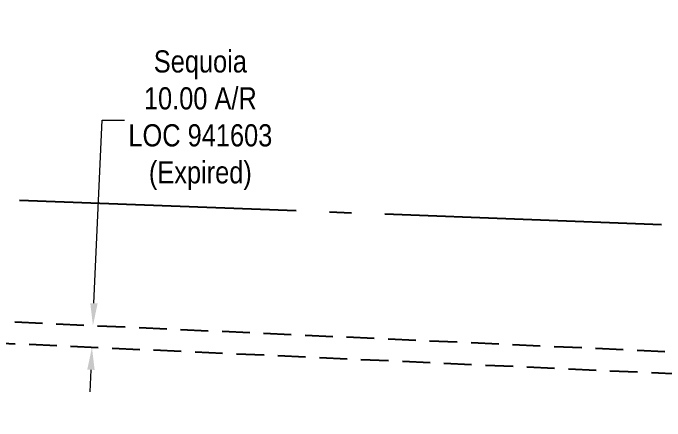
# Model space of a CAD drawing. Extents: x 327443 to 331974, y 6141950 to 6143778.
# Drawn here: x 329925.6 to 330219.9, y 6141974.3 to 6142158.3 of the extents above; entities that cross this region are included whole.
import ezdxf

# ---------------------------------------------------------------- set-up
doc = ezdxf.new("R2010")
doc.units = 0
doc.header["$LTSCALE"] = 5
doc.header["$PDSIZE"] = 0.5
doc.linetypes.add('foc-ACCESSROAD', pattern=[3.75, 2.5, -1.25])
doc.linetypes.add('foc-QUARTERLINE', pattern=[33, 25, -3, 2, -3])
doc.layers.get('Defpoints').update_dxf_attribs({"color": 9})
doc.layers.add('F-AR', color=190, linetype='foc-ACCESSROAD')
doc.layers.add('L-QSEC', color=8, linetype='foc-QUARTERLINE')
doc.layers.add('F-AR-T', color=190, linetype='Continuous', lineweight=9)
doc.styles.add('80CG', font='ARIALN.TTF', dxfattribs={"height": 10})
doc.dimstyles.new('Compass 5 000', dxfattribs={"dimscale": 5, "dimtxt": 9, "dimasz": 2, "dimexe": 0.2, "dimexo": 0.0625, "dimgap": 0.5, "dimtad": 0, "dimtih": 1, "dimtoh": 1, "dimzin": 0, "dimdsep": 46, "dimtxsty": '80CG', "dimcen": 0.1, "dimse1": 1, "dimse2": 1, "dimclrd": 256, "dimclrt": 256, "dimaunit": 1, "dimadec": 4, "dimazin": 0, "dimtfac": 0.06, "dimtofl": 0, "dimtmove": 0, "dimatfit": 1, "dimfxl": 0.2, "dimtolj": 1, "dimtzin": 0, "dimlwd": -1, "dimarcsym": 0})

# ---------------------------------------------------------------- blocks, each defined once
blk = doc.blocks.new('*D371')
at = {"layer": 'Defpoints', "color": 0, "transparency": 16777216}
for p in [(329961.67, 6142017.39), (330363.27, 6141999.22), (330362.82, 6141989.25)]:
    blk.add_point(p, dxfattribs=at)
at = {"layer": 'F-AR-T', "transparency": 16777216}
for p, q in [((329962.12, 6142027.38), (329965.86, 6142109.97)), ((329965.86, 6142109.97), (329975.86, 6142109.97)), ((329960.76, 6141997.43), (329960.31, 6141987.44))]:
    blk.add_line(p, q, dxfattribs=at)
for points in [[(329960.46, 6142027.45), (329963.78, 6142027.3), (329961.67, 6142017.39)], [(329959.1, 6141997.5), (329962.43, 6141997.35), (329961.22, 6142007.42)]]:
    blk.add_solid(points, dxfattribs=at)
at = {"layer": 'F-AR-T', "transparency": 16777216, "insert": (330010.16, 6142109.97), "char_height": 10, "attachment_point": 5, "style": '80CG'}
blk.add_mtext('\\A1;Sequoia\\P10.00 A/R\\PLOC 941603\\P(Expired)', dxfattribs=at)

msp = doc.modelspace()

# ---------------------------------------------------------------- linework, layer by layer
at = {"layer": 'F-AR', "flags": 128}
msp.add_lwpolyline([(329634.664, 6142004.9), (329634.705, 6142007.162), (329635.149, 6142032.16), (329899.799, 6142020.185), (330683.629, 6141984.721), (330691.926, 6141974.329), (329899.415, 6142010.249), (329644.971, 6142021.782), (329644.661, 6142004.524)], dxfattribs=at)
at = {"layer": 'L-QSEC', "flags": 128}
msp.add_lwpolyline([(329928.545, 6142073.891), (330294.724, 6142060.119)], dxfattribs=at)

# ---------------------------------------------------------------- dimensions: what is measured, and where the dimension line sits
at = {"layer": 'F-AR-T'}
dim = msp.add_linear_dim(base=(329961.668, 6142017.386), p1=(330362.82, 6141989.245), p2=(330363.271, 6141999.215), angle=87.4094, text='Sequoia\\P10.00 A/R\\PLOC 941603\\P(Expired)', dimstyle='Compass 5 000', dxfattribs=at)
dim.commit()
dim.dimension.update_dxf_attribs({"geometry": '*D371', "text_midpoint": (330010.161, 6142109.975), "dimtype": 161})

doc.saveas('drawing.dxf')
